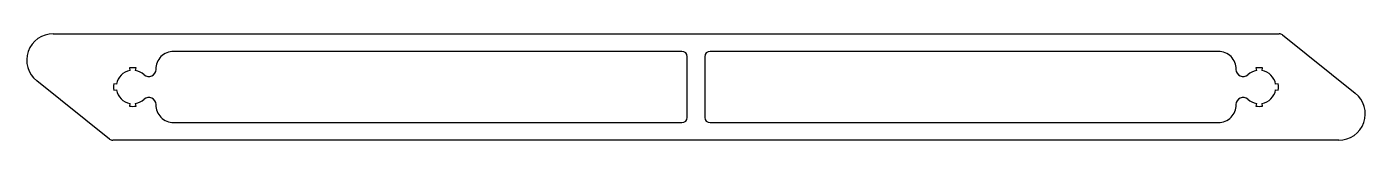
# Model space of a CAD drawing. Extents: x -96 to 97, y 11 to 26.
import ezdxf

# ---------------------------------------------------------------- set-up
doc = ezdxf.new("R2010")
doc.units = 0
doc.layers.get('0').update_dxf_attribs({"linetype": 'CONTINUOUS'})

msp = doc.modelspace()

# ---------------------------------------------------------------- linework, layer by layer
for p, q in [((-92.68, 26.22), (84.35, 26.22)), ((84.82, 26.05), (95.34, 17.63)), ((-1.89, 23.68), (-75.3, 23.68)), ((75.58, 23.68), (2.17, 23.68)), ((-81.65, 21.29), (-81.59, 20.91)), ((-80.77, 20.91), (-80.71, 21.29)), ((-1.13, 14.15), (-1.13, 22.91)), ((1.41, 22.91), (1.41, 14.15)), ((80.99, 21.29), (81.05, 20.91)), ((81.87, 20.91), (81.93, 21.29)), ((-84.54, 11.02), (-95.06, 19.43)), ((-83.56, 18.94), (-83.93, 19)), ((-83.93, 18.06), (-83.56, 18.13)), ((84.21, 19), (83.84, 18.94)), ((83.84, 18.13), (84.21, 18.06)), ((-81.59, 16.15), (-81.65, 15.78)), ((-80.71, 15.78), (-80.77, 16.15)), ((81.05, 16.15), (80.99, 15.78)), ((81.93, 15.78), (81.87, 16.15)), ((-75.3, 13.39), (-1.89, 13.39)), ((2.17, 13.39), (75.58, 13.39)), ((92.96, 10.85), (-84.07, 10.85))]:
    msp.add_line(p, q)
for centre, radius, start, end in [((-92.68, 22.41), 3.81, 90, 231.3402), ((84.35, 25.45), 0.762, 51.3402, 90), ((-75.3, 21.14), 2.54, 90, 181.3825), ((-1.89, 22.91), 0.762, 0, 90), ((2.17, 22.91), 0.762, 90, 180), ((75.58, 21.14), 2.54, 358.6175, 90), ((-81.18, 18.53), 2.79, 80.304, 99.696), ((81.46, 18.53), 2.79, 80.304, 99.696), ((-81.18, 18.53), 2.41, 99.6936, 170.3064), ((-81.18, 18.53), 2.41, 47.2322, 80.3064), ((-78.85, 21.05), 1.02, 227.2322, 1.3825), ((79.13, 21.05), 1.02, 178.6175, 312.7678), ((81.46, 18.53), 2.41, 99.6936, 132.7678), ((81.46, 18.53), 2.41, 9.6936, 80.3064), ((-81.18, 18.53), 2.79, 170.304, 180), ((-81.18, 18.53), 2.79, 180, 189.696), ((-81.18, 18.53), 2.41, 189.6936, 260.3064), ((81.46, 18.53), 2.41, 279.6936, 350.3064), ((81.46, 18.53), 2.79, 360, 9.696), ((81.46, 18.53), 2.79, 350.304, 360), ((92.96, 14.66), 3.81, 270, 51.3402), ((-81.18, 18.53), 2.79, 260.304, 279.696), ((-81.18, 18.53), 2.41, 279.6936, 312.7678), ((-78.85, 16.01), 1.02, 358.6175, 132.7678), ((-75.3, 15.93), 2.54, 178.6175, 270), ((75.58, 15.93), 2.54, 270, 1.3825), ((79.13, 16.01), 1.02, 47.2322, 181.3825), ((81.46, 18.53), 2.41, 227.2322, 260.3064), ((81.46, 18.53), 2.79, 260.304, 279.696), ((-1.89, 14.15), 0.762, 270, 360), ((2.17, 14.15), 0.762, 180, 270), ((-84.07, 11.61), 0.762, 231.3402, 270)]:
    msp.add_arc(centre, radius, start, end)

doc.saveas('drawing.dxf')
